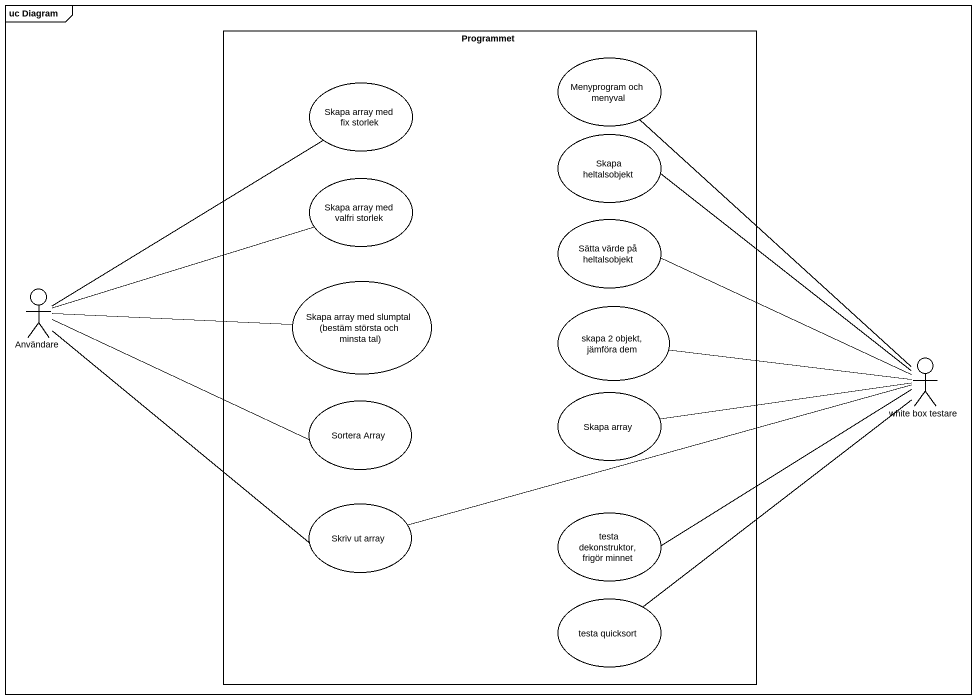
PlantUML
@startuml
mainframe uc Diagram
rectangle Programmet {
  usecase "Skapa array med fix storlek" as Skapa_array_med_fix_storlek
  usecase "Menyprogram och menyval" as Menyprogram_och_menyval
  usecase "Skapa heltalsobjekt" as Skapa_heltalsobjekt
  usecase "Skapa array med valfri storlek" as Skapa_array_med_valfri
  usecase "Sätta värde på heltalsobjekt" as Sätta_värde_på_heltalsobjekt
  usecase "Skapa array med slumptal (bestäm största och minsta tal)" as Skapa_array_med_slumptal
  usecase "skapa 2 objekt, jämföra dem" as skapa_2_objekt_jämföra_dem
  usecase "Skapa array" as Skapa_array
  usecase "Sortera Array" as Sortera_Array
  usecase "Skriv ut array" as Skriv_ut_array
  usecase "testa dekonstruktor, frigör minnet" as testa_dekonstruktor_frigör
  usecase "testa quicksort" as testa_quicksort
}
actor Användare
actor "white box testare" as white_box_testare
Användare -up- Skapa_array_med_fix_storlek
Användare -right- Skapa_array_med_valfri
Användare -right- Skapa_array_med_slumptal
Användare -right- Sortera_Array
Användare -- Skriv_ut_array
white_box_testare -up- Menyprogram_och_menyval
white_box_testare -up- Skapa_heltalsobjekt
white_box_testare -left- Sätta_värde_på_heltalsobjekt
white_box_testare -left- skapa_2_objekt_jämföra_dem
white_box_testare -left- Skapa_array
white_box_testare -left- Skriv_ut_array
white_box_testare -left- testa_dekonstruktor_frigör
white_box_testare -- testa_quicksort
@enduml
